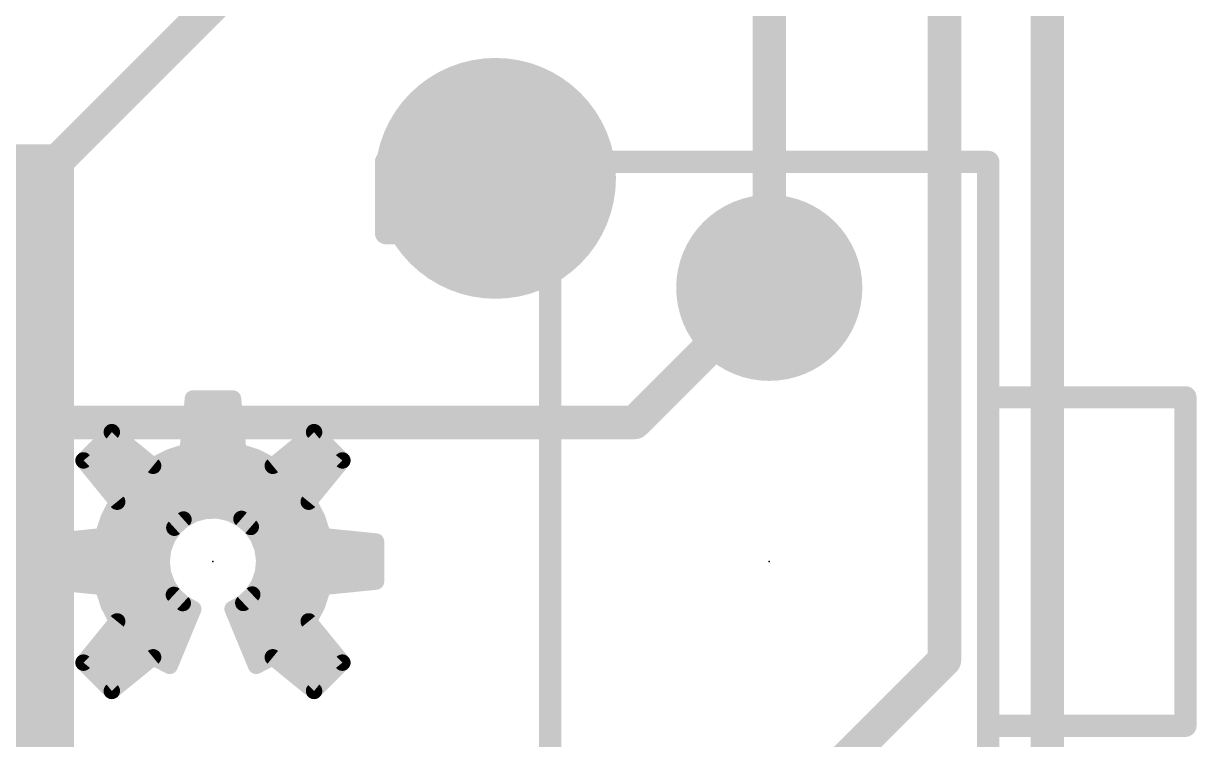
# Model space of a CAD drawing. Extents: x -6.3 to 44.5, y -10.2 to 43.3.
# Drawn here: x 33.83 to 44.54, y 8.53 to 15.07 of the extents above; entities that cross this region are included whole.
import ezdxf

# ---------------------------------------------------------------- set-up
doc = ezdxf.new("R2010")
doc.units = 0
for name, color, linetype in [('1', 12, 'CONTINUOUS'), ('16', 132, 'CONTINUOUS'), ('17', 110, 'CONTINUOUS'), ('20', 53, 'CONTINUOUS'), ('21', 41, 'CONTINUOUS'), ('22', 40, 'CONTINUOUS'), ('23', 53, 'CONTINUOUS'), ('51', 53, 'CONTINUOUS')]:
    doc.layers.add(name, color=color, linetype=linetype)

# ---------------------------------------------------------------- blocks, each defined once
blk = doc.blocks.new('RECT')
blk.add_solid([(-0.5, -0.5), (0.5, -0.5), (-0.5, 0.5), (0.5, 0.5)])
blk = doc.blocks.new('ROUNDP')
at = {"const_width": 0.5}
blk.add_lwpolyline([(0, -0.25, 1), (0, 0.25, 1), (0, -0.25)], format="xyb", dxfattribs=at)

msp = doc.modelspace()

# ---------------------------------------------------------------- linework, layer by layer
at = {"layer": '1', "const_width": 0.3048}
msp.add_lwpolyline([(40.64, 20.32), (32.09, 11.77)], dxfattribs=at)
at = {"layer": '16', "const_width": 0.3048}
for points in [[(42.2402, 9.2602), (42.2402, 32.6898)], [(40.64, 12.66), (40.64, 22.86)], [(39.41, 11.43), (40.64, 12.66)], [(22.86, 11.43), (39.41, 11.43)], [(40.64, 7.66), (42.2402, 9.2602)]]:
    msp.add_lwpolyline(points, dxfattribs=at)
at = {"layer": '16', "const_width": 0.1524}
for points in [[(40.6939, 12.6061, 1), (40.5861, 12.7139)], [(40.5638, 12.66, 1), (40.7162, 12.66)], [(39.41, 11.3538, 1), (39.41, 11.5062)], [(39.3561, 11.4839, 1), (39.4639, 11.3761)], [(42.164, 9.2602, 1), (42.3164, 9.2602)], [(42.2941, 9.2063, 1), (42.1863, 9.3141)]]:
    msp.add_lwpolyline(points, format="xyb", dxfattribs=at)
at = {"layer": '20', "const_width": 0.3048}
msp.add_lwpolyline([(43.18, 3.81), (43.18, 39.37)], dxfattribs=at)
at = {"layer": '21'}
for points, const_width in [([(42.64, 13.81), (39.64, 13.81)], 0.2032), ([(42.64, 6.51), (42.64, 13.81)], 0.2032), ([(38.64, 12.16), (38.64, 8.16)], 0.2032), ([(35.3772, 11.6488), (35.328, 11.1649)], 0.15), ([(35.7428, 11.6488), (35.3772, 11.6488)], 0.15), ([(35.792, 11.1649), (35.7428, 11.6488)], 0.15), ([(35.3672, 11.55), (35.7528, 11.55)], 0.15), ([(35.3519, 11.4), (35.7681, 11.4)], 0.15), ([(34.6365, 11.342), (34.378, 11.0835)], 0.15), ([(35.0135, 11.0346), (34.6365, 11.342)], 0.15), ([(36.4835, 11.342), (36.1065, 11.0346)], 0.15), ([(36.742, 11.0835), (36.4835, 11.342)], 0.15), ([(34.5445, 11.25), (34.7493, 11.25)], 0.15), ([(35.3367, 11.25), (35.7833, 11.25)], 0.15), ([(36.3707, 11.25), (36.5755, 11.25)], 0.15), ([(34.378, 11.0835), (34.6854, 10.7065)], 0.15), ([(34.3945, 11.1), (34.9333, 11.1)], 0.15), ([(35.1653, 11.1128), (35.0135, 11.0346)], 0.15), ([(35.1405, 11.1), (35.9795, 11.1)], 0.15), ([(35.328, 11.1649), (35.1653, 11.1128)], 0.15), ([(35.9547, 11.1128), (35.792, 11.1649)], 0.15), ([(36.1065, 11.0346), (35.9547, 11.1128)], 0.15), ([(36.1867, 11.1), (36.7255, 11.1)], 0.15), ([(36.4346, 10.7065), (36.742, 11.0835)], 0.15), ([(34.4869, 10.95), (36.6331, 10.95)], 0.15), ([(34.6092, 10.8), (36.5108, 10.8)], 0.15), ([(34.6854, 10.7065), (34.6072, 10.5547)], 0.15), ([(34.6563, 10.65), (36.4637, 10.65)], 0.15), ([(36.5128, 10.5547), (36.4346, 10.7065)], 0.15), ([(34.6072, 10.5547), (34.5551, 10.392)], 0.15), ([(35.2076, 10.469), (35.2911, 10.5439)], 0.15), ([(35.2911, 10.5439), (35.3901, 10.5968)], 0.15), ([(35.3901, 10.5968), (35.4988, 10.6246)], 0.15), ([(35.4988, 10.6246), (35.611, 10.6258)], 0.15), ([(35.611, 10.6258), (35.7202, 10.6004)], 0.15), ([(35.7202, 10.6004), (35.8203, 10.5496)], 0.15), ([(35.8203, 10.5496), (35.9055, 10.4766)], 0.15), ([(36.5649, 10.392), (36.5128, 10.5547)], 0.15), ([(34.5897, 10.5), (35.2422, 10.5)], 0.15), ([(35.1442, 10.3764), (35.2076, 10.469)], 0.15), ([(35.8782, 10.5), (36.5303, 10.5)], 0.15), ([(35.9055, 10.4766), (35.9708, 10.3854)], 0.15), ([(34.5551, 10.392), (34.0712, 10.3428)], 0.15), ([(34.0712, 10.3428), (34.0712, 9.9772)], 0.15), ([(34.142, 10.35), (35.1343, 10.35)], 0.15), ([(35.1047, 10.2714), (35.1442, 10.3764)], 0.15), ([(35.9708, 10.3854), (36.0127, 10.2813)], 0.15), ([(35.9851, 10.35), (36.978, 10.35)], 0.15), ([(37.0488, 10.3428), (36.5649, 10.392)], 0.15), ([(37.0488, 9.9772), (37.0488, 10.3428)], 0.15), ([(35.0912, 10.16), (35.1047, 10.2714)], 0.15), ([(36.0127, 10.2813), (36.0285, 10.1702)], 0.15), ([(34.0712, 10.2), (35.096, 10.2)], 0.15), ([(35.1041, 10.0506), (35.0912, 10.16)], 0.15), ([(36.0285, 10.1702), (36.0175, 10.0585)], 0.15), ([(36.0243, 10.2), (37.0488, 10.2)], 0.15), ([(34.0712, 10.05), (35.1044, 10.05)], 0.15), ([(35.1423, 9.9472), (35.1041, 10.0506)], 0.15), ([(36.0175, 10.0585), (35.9803, 9.9527)], 0.15), ([(36.0146, 10.05), (37.0488, 10.05)], 0.15), ([(34.0712, 9.9772), (34.5551, 9.928)], 0.15), ([(34.5551, 9.928), (34.6072, 9.7653)], 0.15), ([(34.5641, 9.9), (35.1738, 9.9)], 0.15), ([(35.2035, 9.8555), (35.1423, 9.9472)], 0.15), ([(35.9803, 9.9527), (35.919, 9.8587)], 0.15), ([(35.946, 9.9), (36.5559, 9.9)], 0.15), ([(36.5128, 9.7653), (36.5649, 9.928)], 0.15), ([(36.5649, 9.928), (37.0488, 9.9772)], 0.15), ([(35.2844, 9.7807), (35.2035, 9.8555)], 0.15), ([(35.3806, 9.7269), (35.2844, 9.7807)], 0.15), ([(35.8372, 9.782), (35.7394, 9.7269)], 0.15), ([(35.919, 9.8587), (35.8372, 9.782)], 0.15), ([(34.6072, 9.7653), (34.6854, 9.6135)], 0.15), ([(34.6151, 9.75), (35.3393, 9.75)], 0.15), ([(35.1653, 9.2072), (35.3806, 9.7269)], 0.15), ([(35.7394, 9.7269), (35.9547, 9.2072)], 0.15), ([(35.7804, 9.75), (36.5049, 9.75)], 0.15), ([(36.4346, 9.6135), (36.5128, 9.7653)], 0.15), ([(34.6854, 9.6135), (34.378, 9.2365)], 0.15), ([(34.6744, 9.6), (35.328, 9.6)], 0.15), ([(35.792, 9.6), (36.4456, 9.6)], 0.15), ([(36.742, 9.2365), (36.4346, 9.6135)], 0.15), ([(34.5521, 9.45), (35.2659, 9.45)], 0.15), ([(35.8541, 9.45), (36.5679, 9.45)], 0.15), ([(34.4298, 9.3), (35.2037, 9.3)], 0.15), ([(34.6365, 8.978), (35.0135, 9.2854)], 0.15), ([(35.0135, 9.2854), (35.1653, 9.2072)], 0.15), ([(35.9163, 9.3), (36.6902, 9.3)], 0.15), ([(35.9547, 9.2072), (36.1065, 9.2854)], 0.15), ([(36.1065, 9.2854), (36.4835, 8.978)], 0.15), ([(34.378, 9.2365), (34.6365, 8.978)], 0.15), ([(34.4645, 9.15), (34.8474, 9.15)], 0.15), ([(36.2726, 9.15), (36.6555, 9.15)], 0.15), ([(36.4835, 8.978), (36.742, 9.2365)], 0.15), ([(34.6145, 9), (34.6635, 9)], 0.15), ([(36.4565, 9), (36.5055, 9)], 0.15)]:
    msp.add_lwpolyline(points, dxfattribs=dict(at, const_width=const_width))
for points, const_width in [([(39.64, 13.8608, 1), (39.64, 13.7592)], 0.1016), ([(42.6908, 13.81, 1), (42.5892, 13.81)], 0.1016), ([(42.64, 13.7592, 1), (42.64, 13.8608)], 0.1016), ([(38.6908, 12.16, 1), (38.5892, 12.16)], 0.1016), ([(35.3772, 11.6863, 1), (35.3772, 11.6113)], 0.075), ([(35.4145, 11.645, 1), (35.3399, 11.6526)], 0.075), ([(35.7801, 11.6526, 1), (35.7055, 11.645)], 0.075), ([(35.7428, 11.6113, 1), (35.7428, 11.6863)], 0.075), ([(35.3672, 11.5875, 1), (35.3672, 11.5125)], 0.075), ([(35.7528, 11.5125, 1), (35.7528, 11.5875)], 0.075), ([(35.3519, 11.4375, 1), (35.3519, 11.3625)], 0.075), ([(35.7681, 11.3625, 1), (35.7681, 11.4375)], 0.075), ([(34.6602, 11.3711, 1), (34.6128, 11.3129)], 0.075), ([(34.663, 11.3155, 1), (34.61, 11.3685)], 0.075), ([(36.51, 11.3685, 1), (36.457, 11.3155)], 0.075), ([(36.5072, 11.3129, 1), (36.4598, 11.3711)], 0.075), ([(34.5445, 11.2875, 1), (34.5445, 11.2125)], 0.075), ([(34.7493, 11.2125, 1), (34.7493, 11.2875)], 0.075), ([(35.3367, 11.2875, 1), (35.3367, 11.2125)], 0.075), ([(35.7833, 11.2125, 1), (35.7833, 11.2875)], 0.075), ([(36.3707, 11.2875, 1), (36.3707, 11.2125)], 0.075), ([(36.5755, 11.2125, 1), (36.5755, 11.2875)], 0.075), ([(34.4071, 11.1072, 1), (34.3489, 11.0598)], 0.075), ([(34.3515, 11.11, 1), (34.4045, 11.057)], 0.075), ([(34.3945, 11.1375, 1), (34.3945, 11.0625)], 0.075), ([(34.9333, 11.0625, 1), (34.9333, 11.1375)], 0.075), ([(35.1405, 11.1375, 1), (35.1405, 11.0625)], 0.075), ([(35.1539, 11.1485, 1), (35.1768, 11.0771)], 0.075), ([(35.1825, 11.0795, 1), (35.1482, 11.1462)], 0.075), ([(35.2907, 11.1687, 1), (35.3653, 11.1611)], 0.075), ([(35.3394, 11.1292, 1), (35.3166, 11.2006)], 0.075), ([(35.8034, 11.2006, 1), (35.7806, 11.1292)], 0.075), ([(35.7547, 11.1611, 1), (35.8293, 11.1687)], 0.075), ([(35.9718, 11.1462, 1), (35.9375, 11.0795)], 0.075), ([(35.9432, 11.0771, 1), (35.9661, 11.1485)], 0.075), ([(35.9795, 11.0625, 1), (35.9795, 11.1375)], 0.075), ([(36.1867, 11.1375, 1), (36.1867, 11.0625)], 0.075), ([(36.7711, 11.0598, 1), (36.7129, 11.1072)], 0.075), ([(36.7155, 11.057, 1), (36.7685, 11.11)], 0.075), ([(36.7255, 11.0625, 1), (36.7255, 11.1375)], 0.075), ([(34.9963, 11.0679, 1), (35.0307, 11.0013)], 0.075), ([(34.9898, 11.0055, 1), (35.0372, 11.0637)], 0.075), ([(36.0828, 11.0637, 1), (36.1302, 11.0055)], 0.075), ([(36.0893, 11.0013, 1), (36.1237, 11.0679)], 0.075), ([(34.4869, 10.9875, 1), (34.4869, 10.9125)], 0.075), ([(36.6331, 10.9125, 1), (36.6331, 10.9875)], 0.075), ([(34.6092, 10.8375, 1), (34.6092, 10.7625)], 0.075), ([(36.5108, 10.7625, 1), (36.5108, 10.8375)], 0.075), ([(34.6563, 10.6875, 1), (34.6563, 10.6125)], 0.075), ([(34.7187, 10.6893, 1), (34.6521, 10.7237)], 0.075), ([(34.6563, 10.6828, 1), (34.7145, 10.7302)], 0.075), ([(36.4679, 10.7237, 1), (36.4013, 10.6893)], 0.075), ([(36.4055, 10.7302, 1), (36.4637, 10.6828)], 0.075), ([(36.4637, 10.6125, 1), (36.4637, 10.6875)], 0.075), ([(34.5738, 10.5718, 1), (34.6405, 10.5375)], 0.075), ([(34.6429, 10.5432, 1), (34.5715, 10.5661)], 0.075), ([(35.2734, 10.577, 1), (35.3088, 10.5108)], 0.075), ([(35.3161, 10.516, 1), (35.2661, 10.5718)], 0.075), ([(35.3808, 10.6331, 1), (35.3994, 10.5604)], 0.075), ([(35.4078, 10.5637, 1), (35.3724, 10.6298)], 0.075), ([(35.4984, 10.6621, 1), (35.4992, 10.5871)], 0.075), ([(35.5081, 10.5883, 1), (35.4895, 10.6609)], 0.075), ([(35.6195, 10.6624, 1), (35.6025, 10.5893)], 0.075), ([(35.6114, 10.5883, 1), (35.6106, 10.6633)], 0.075), ([(35.7372, 10.6338, 1), (35.7033, 10.5669)], 0.075), ([(35.7117, 10.5638, 1), (35.7288, 10.6369)], 0.075), ([(35.8447, 10.5781, 1), (35.7959, 10.5212)], 0.075), ([(35.8034, 10.5162, 1), (35.8373, 10.5831)], 0.075), ([(36.5485, 10.5661, 1), (36.4771, 10.5432)], 0.075), ([(36.4795, 10.5375, 1), (36.5462, 10.5718)], 0.075), ([(34.5897, 10.5375, 1), (34.5897, 10.4625)], 0.075), ([(35.1825, 10.4969, 1), (35.2326, 10.4411)], 0.075), ([(35.2385, 10.4478, 1), (35.1766, 10.4902)], 0.075), ([(35.2422, 10.4625, 1), (35.2422, 10.5375)], 0.075), ([(35.8782, 10.5375, 1), (35.8782, 10.4625)], 0.075), ([(35.936, 10.4984, 1), (35.875, 10.4547)], 0.075), ([(35.8811, 10.4481, 1), (35.9299, 10.505)], 0.075), ([(36.5303, 10.4625, 1), (36.5303, 10.5375)], 0.075), ([(34.1087, 10.3428, 1), (34.0337, 10.3428)], 0.075), ([(34.0674, 10.3801, 1), (34.075, 10.3055)], 0.075), ([(34.142, 10.3875, 1), (34.142, 10.3125)], 0.075), ([(34.5194, 10.4034, 1), (34.5908, 10.3806)], 0.075), ([(34.5589, 10.3547, 1), (34.5513, 10.4293)], 0.075), ([(35.1132, 10.3976, 1), (35.1751, 10.3552)], 0.075), ([(35.1793, 10.3632, 1), (35.1091, 10.3896)], 0.075), ([(35.1343, 10.3125, 1), (35.1343, 10.3875)], 0.075), ([(36.0056, 10.3994, 1), (35.9361, 10.3714)], 0.075), ([(35.9404, 10.3635, 1), (36.0013, 10.4072)], 0.075), ([(35.9851, 10.3875, 1), (35.9851, 10.3125)], 0.075), ([(36.5687, 10.4293, 1), (36.5611, 10.3547)], 0.075), ([(36.5292, 10.3806, 1), (36.6006, 10.4034)], 0.075), ([(36.978, 10.3125, 1), (36.978, 10.3875)], 0.075), ([(37.0863, 10.3428, 1), (37.0113, 10.3428)], 0.075), ([(37.045, 10.3055, 1), (37.0526, 10.3801)], 0.075), ([(35.0696, 10.2846, 1), (35.1397, 10.2582)], 0.075), ([(35.1419, 10.2669, 1), (35.0674, 10.2759)], 0.075), ([(36.0498, 10.2866, 1), (35.9755, 10.276)], 0.075), ([(35.9779, 10.2673, 1), (36.0475, 10.2952)], 0.075), ([(34.0712, 10.2375, 1), (34.0712, 10.1625)], 0.075), ([(35.1284, 10.1644, 1), (35.054, 10.1556)], 0.075), ([(35.054, 10.1645, 1), (35.1284, 10.1555)], 0.075), ([(35.096, 10.1625, 1), (35.096, 10.2375)], 0.075), ([(36.0243, 10.2375, 1), (36.0243, 10.1625)], 0.075), ([(36.0659, 10.1665, 1), (35.9912, 10.1738)], 0.075), ([(35.9914, 10.1649, 1), (36.0657, 10.1755)], 0.075), ([(37.0488, 10.1625, 1), (37.0488, 10.2375)], 0.075), ([(34.0712, 10.0875, 1), (34.0712, 10.0125)], 0.075), ([(35.1393, 10.0635, 1), (35.069, 10.0376)], 0.075), ([(35.0669, 10.0462, 1), (35.1414, 10.055)], 0.075), ([(35.1044, 10.0125, 1), (35.1044, 10.0875)], 0.075), ([(36.0146, 10.0875, 1), (36.0146, 10.0125)], 0.075), ([(35.9802, 10.0622, 1), (36.0549, 10.0548)], 0.075), ([(36.0529, 10.0461, 1), (35.9822, 10.071)], 0.075), ([(37.0488, 10.0125, 1), (37.0488, 10.0875)], 0.075), ([(34.075, 10.0145, 1), (34.0674, 9.9399)], 0.075), ([(34.0337, 9.9772, 1), (34.1087, 9.9772)], 0.075), ([(34.5908, 9.9394, 1), (34.5194, 9.9166)], 0.075), ([(34.5641, 9.9375, 1), (34.5641, 9.8625)], 0.075), ([(34.5513, 9.8907, 1), (34.5589, 9.9653)], 0.075), ([(35.1735, 9.968, 1), (35.1111, 9.9263)], 0.075), ([(35.1071, 9.9342, 1), (35.1775, 9.9601)], 0.075), ([(35.1738, 9.8625, 1), (35.1738, 9.9375)], 0.075), ([(35.946, 9.9375, 1), (35.946, 9.8625)], 0.075), ([(35.945, 9.9651, 1), (36.0157, 9.9402)], 0.075), ([(36.0118, 9.9322, 1), (35.9489, 9.9731)], 0.075), ([(36.5611, 9.9653, 1), (36.5687, 9.8907)], 0.075), ([(36.6006, 9.9166, 1), (36.5292, 9.9394)], 0.075), ([(36.5559, 9.8625, 1), (36.5559, 9.9375)], 0.075), ([(37.0113, 9.9772, 1), (37.0863, 9.9772)], 0.075), ([(37.0526, 9.9399, 1), (37.045, 10.0145)], 0.075), ([(35.229, 9.8831, 1), (35.1781, 9.828)], 0.075), ([(35.1723, 9.8347, 1), (35.2347, 9.8764)], 0.075), ([(35.3028, 9.8135, 1), (35.2661, 9.748)], 0.075), ([(35.8556, 9.7493, 1), (35.8188, 9.8146)], 0.075), ([(35.8876, 9.8792, 1), (35.9505, 9.8382)], 0.075), ([(35.9447, 9.8313, 1), (35.8934, 9.886)], 0.075), ([(34.6405, 9.7825, 1), (34.5738, 9.7482)], 0.075), ([(34.5715, 9.7539, 1), (34.6429, 9.7768)], 0.075), ([(34.6151, 9.7875, 1), (34.6151, 9.7125)], 0.075), ([(35.259, 9.7532, 1), (35.3099, 9.8083)], 0.075), ([(35.3393, 9.7125, 1), (35.3393, 9.7875)], 0.075), ([(35.4152, 9.7125, 1), (35.346, 9.7413)], 0.075), ([(35.3623, 9.6942, 1), (35.3989, 9.7596)], 0.075), ([(35.774, 9.7413, 1), (35.7048, 9.7125)], 0.075), ([(35.721, 9.7596, 1), (35.7578, 9.6942)], 0.075), ([(35.7804, 9.7875, 1), (35.7804, 9.7125)], 0.075), ([(35.8115, 9.8093, 1), (35.8628, 9.7546)], 0.075), ([(36.4771, 9.7768, 1), (36.5485, 9.7539)], 0.075), ([(36.5462, 9.7482, 1), (36.4795, 9.7825)], 0.075), ([(36.5049, 9.7125, 1), (36.5049, 9.7875)], 0.075), ([(34.6744, 9.6375, 1), (34.6744, 9.5625)], 0.075), ([(34.6521, 9.5963, 1), (34.7187, 9.6307)], 0.075), ([(34.7145, 9.5898, 1), (34.6563, 9.6372)], 0.075), ([(35.328, 9.5625, 1), (35.328, 9.6375)], 0.075), ([(35.792, 9.6375, 1), (35.792, 9.5625)], 0.075), ([(36.4637, 9.6372, 1), (36.4055, 9.5898)], 0.075), ([(36.4013, 9.6307, 1), (36.4679, 9.5963)], 0.075), ([(36.4456, 9.5625, 1), (36.4456, 9.6375)], 0.075), ([(34.5521, 9.4875, 1), (34.5521, 9.4125)], 0.075), ([(35.2659, 9.4125, 1), (35.2659, 9.4875)], 0.075), ([(35.8541, 9.4875, 1), (35.8541, 9.4125)], 0.075), ([(36.5679, 9.4125, 1), (36.5679, 9.4875)], 0.075), ([(34.4298, 9.3375, 1), (34.4298, 9.2625)], 0.075), ([(35.0307, 9.3187, 1), (34.9963, 9.2521)], 0.075), ([(35.0372, 9.2563, 1), (34.9898, 9.3145)], 0.075), ([(35.2037, 9.2625, 1), (35.2037, 9.3375)], 0.075), ([(35.9163, 9.3375, 1), (35.9163, 9.2625)], 0.075), ([(36.1302, 9.3145, 1), (36.0828, 9.2563)], 0.075), ([(36.1237, 9.2521, 1), (36.0893, 9.3187)], 0.075), ([(36.6902, 9.2625, 1), (36.6902, 9.3375)], 0.075), ([(34.4045, 9.263, 1), (34.3515, 9.21)], 0.075), ([(34.3489, 9.2602, 1), (34.4071, 9.2128)], 0.075), ([(34.4645, 9.1875, 1), (34.4645, 9.1125)], 0.075), ([(34.8474, 9.1125, 1), (34.8474, 9.1875)], 0.075), ([(35.1307, 9.2216, 1), (35.1999, 9.1928)], 0.075), ([(35.1481, 9.1739, 1), (35.1825, 9.2405)], 0.075), ([(35.9375, 9.2405, 1), (35.9719, 9.1739)], 0.075), ([(35.9201, 9.1928, 1), (35.9893, 9.2216)], 0.075), ([(36.2726, 9.1875, 1), (36.2726, 9.1125)], 0.075), ([(36.6555, 9.1125, 1), (36.6555, 9.1875)], 0.075), ([(36.7129, 9.2128, 1), (36.7711, 9.2602)], 0.075), ([(36.7685, 9.21, 1), (36.7155, 9.263)], 0.075), ([(34.6145, 9.0375, 1), (34.6145, 8.9625)], 0.075), ([(34.6128, 9.0071, 1), (34.6602, 8.9489)], 0.075), ([(34.61, 8.9515, 1), (34.663, 9.0045)], 0.075), ([(34.6635, 8.9625, 1), (34.6635, 9.0375)], 0.075), ([(36.4565, 9.0375, 1), (36.4565, 8.9625)], 0.075), ([(36.457, 9.0045, 1), (36.51, 8.9515)], 0.075), ([(36.4598, 8.9489, 1), (36.5072, 9.0071)], 0.075), ([(36.5055, 8.9625, 1), (36.5055, 9.0375)], 0.075)]:
    msp.add_lwpolyline(points, format="xyb", dxfattribs=dict(at, const_width=const_width))
at = {"layer": '23'}
for p in [(35.56, 10.16), (40.64, 10.16)]:
    msp.add_point(p, dxfattribs=at)
at = {"layer": '51', "const_width": 0.2032}
for points in [[(37.14, 13.16), (37.14, 13.81)], [(37.14, 13.81), (42.64, 13.81)], [(42.64, 11.66), (42.64, 13.81)], [(38.64, 13.16), (37.14, 13.16)], [(38.64, 7.16), (38.64, 13.16)], [(42.64, 8.66), (42.64, 11.66)], [(42.64, 11.66), (44.44, 11.66)], [(44.44, 11.66), (44.44, 8.66)], [(42.64, 6.51), (42.64, 8.66)], [(42.64, 8.66), (44.44, 8.66)]]:
    msp.add_lwpolyline(points, dxfattribs=at)
at = {"layer": '51', "const_width": 0.1016}
for points in [[(37.1908, 13.81, 1), (37.0892, 13.81)], [(37.14, 13.8608, 1), (37.14, 13.7592)], [(42.6908, 13.81, 1), (42.5892, 13.81)], [(42.64, 13.7592, 1), (42.64, 13.8608)], [(37.14, 13.2108, 1), (37.14, 13.1092)], [(37.0892, 13.16, 1), (37.1908, 13.16)], [(38.6908, 13.16, 1), (38.5892, 13.16)], [(38.64, 13.1092, 1), (38.64, 13.2108)], [(42.6908, 11.66, 1), (42.5892, 11.66)], [(42.64, 11.7108, 1), (42.64, 11.6092)], [(42.5892, 11.66, 1), (42.6908, 11.66)], [(44.4908, 11.66, 1), (44.3892, 11.66)], [(44.44, 11.6092, 1), (44.44, 11.7108)], [(42.6908, 8.66, 1), (42.5892, 8.66)], [(42.64, 8.7108, 1), (42.64, 8.6092)], [(42.5892, 8.66, 1), (42.6908, 8.66)], [(44.3892, 8.66, 1), (44.4908, 8.66)], [(44.44, 8.6092, 1), (44.44, 8.7108)]]:
    msp.add_lwpolyline(points, format="xyb", dxfattribs=at)

# ---------------------------------------------------------------- block references
at = {"layer": '17', "rotation": 90}
for p, xscale, yscale in [((38.14, 13.66), 2.2, 2.2), ((38.14, 13.66), 2.2, 2.2), ((40.64, 12.66), 1.7, 1.7), ((40.64, 12.66), 1.7, 1.7)]:
    msp.add_blockref('ROUNDP', p, dxfattribs=dict(at, xscale=xscale, yscale=yscale))
at = {"layer": '22', "xscale": 25.4, "yscale": 10.795}
msp.add_blockref('RECT', (21.59, 8.5725), dxfattribs=at)

doc.saveas('drawing.dxf')
